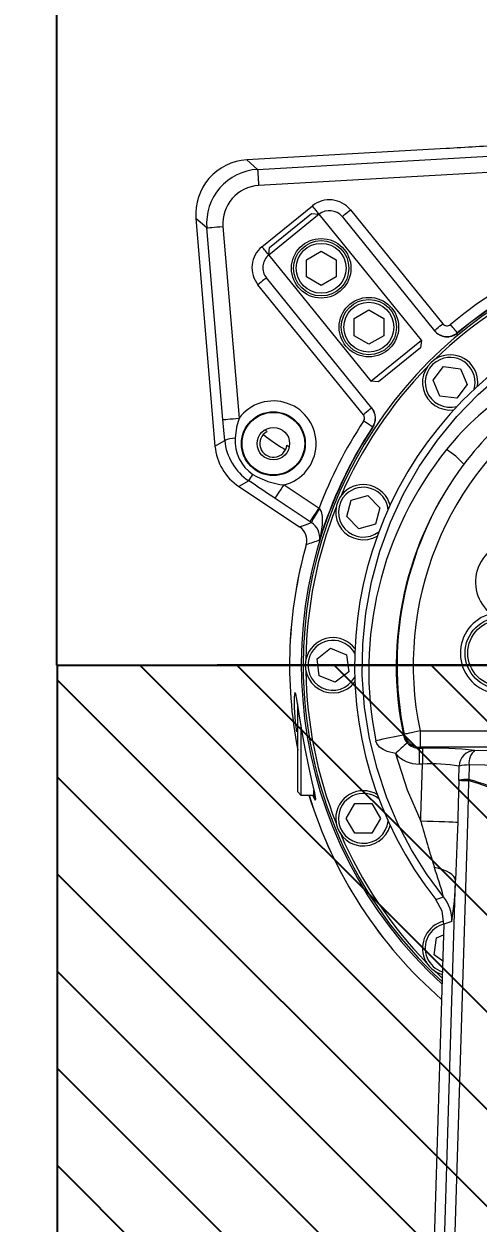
# Model space of a CAD drawing. Header units: millimetres. Extents: x -280 to 408, y 33 to 269.
# Drawn here: x 302.83 to 311.24, y 192.98 to 215.18 of the extents above; entities that cross this region are included whole.
import ezdxf

# ---------------------------------------------------------------- set-up
doc = ezdxf.new("R2010")
doc.units = ezdxf.units.MM
doc.layers.add('FORMAT', color=7, linetype='Continuous')
doc.styles.add('SLDTEXTSTYLE0', font='TXT', dxfattribs={"width": 0.605})
doc.dimstyles.new('SLDDIMSTYLE1', dxfattribs={"dimtxt": 3.5, "dimasz": 3.5, "dimexe": 0, "dimexo": 0.0625, "dimgap": 0.875, "dimtad": 1, "dimtoh": 1, "dimlfac": 10, "dimrnd": 1e-09, "dimzin": 12, "dimdsep": 46, "dimtxsty": 'SLDTEXTSTYLE0', "dimsah": 1, "dimcen": 0.09, "dimadec": 0, "dimazin": 0, "dimtfac": 1, "dimtdec": 3, "dimtofl": 0, "dimtmove": 0, "dimatfit": 3, "dimfxl": 1, "dimfrac": 2, "dimtolj": 1, "dimtzin": 12, "dimarcsym": 0})
doc.dimstyles.new('SLDDIMSTYLE3', dxfattribs={"dimtxt": 3.5, "dimasz": 3.5, "dimexe": 0, "dimexo": 0.0625, "dimgap": 0.875, "dimtad": 1, "dimtoh": 1, "dimlfac": 10, "dimrnd": 1e-09, "dimzin": 12, "dimdsep": 46, "dimtxsty": 'SLDTEXTSTYLE0', "dimblk1": 'NONE', "dimblk2": 'NONE', "dimsah": 1, "dimcen": 0.09, "dimadec": 0, "dimazin": 0, "dimtfac": 1, "dimtdec": 3, "dimtofl": 0, "dimtmove": 0, "dimatfit": 3, "dimldrblk": 'NONE', "dimfxl": 1, "dimfrac": 2, "dimtolj": 1, "dimtzin": 12, "dimarcsym": 0})

# ---------------------------------------------------------------- blocks, each defined once
blk = doc.blocks.new('*D19')
at = {"layer": 'FORMAT', "color": 7, "transparency": 16777216}
for p, q in [((303.441, 203.314), (303.441, 266.364)), ((328.441, 203.314), (328.441, 266.364)), ((303.441, 264.864), (328.441, 264.864))]:
    blk.add_line(p, q, dxfattribs=at)
for points in [[(303.441, 264.864), (306.941, 264.326), (306.941, 265.403)], [(328.441, 264.864), (324.941, 265.403), (324.941, 264.326)]]:
    blk.add_solid(points, dxfattribs=at)
at = {"layer": 'FORMAT', "color": 7, "transparency": 16777216, "insert": (311.932, 269.376), "char_height": 3.5, "attachment_point": 1, "style": 'SLDTEXTSTYLE0'}
blk.add_mtext('250', dxfattribs=at)
blk = doc.blocks.new('*D21')
at = {"layer": 'FORMAT', "color": 7, "transparency": 16777216, "insert": (-280.353, 201.978), "char_height": 3.5, "attachment_point": 1, "rotation": 90, "style": 'SLDTEXTSTYLE0'}
blk.add_mtext('0', dxfattribs=at)
blk = doc.blocks.new('_NONE')
blk = doc.blocks.new('SW_CENTERMARKSYMBOL_3')
at = {"layer": 'FORMAT', "color": 0}
blk.add_line((-0.7, 0), (-9.538, 0), dxfattribs=at)

msp = doc.modelspace()

# ---------------------------------------------------------------- hatches: boundary and pattern name
at = {"layer": 'FORMAT'}
h = msp.add_hatch(dxfattribs=at)
h.set_pattern_fill('ANSI31', color=256, scale=0.4, angle=90, style=0)
h.paths.add_polyline_path([(328.4413, 144.3144), (328.4413, 203.3144), (303.4413, 203.3144), (303.4413, 144.3144)], flags=0)

# ---------------------------------------------------------------- linework, layer by layer
at = {"color": 7, "linetype": 'Continuous', "lineweight": 15}
for p, q in [((310.6332, 212.8723), (306.9477, 212.6624)), ((310.6333, 212.8718), (306.9477, 212.662)), ((306.9477, 212.662), (306.9477, 212.6624)), ((306.9477, 212.662), (307.149, 212.4871)), ((307.149, 212.4871), (311.7559, 212.7494)), ((310.6333, 212.8718), (310.6332, 212.8723)), ((311.7729, 212.4503), (307.166, 212.188)), ((307.2299, 211.0578), (308.1625, 211.813)), ((306.0089, 211.5817), (306.3613, 207.3684)), ((306.0093, 211.5817), (306.0089, 211.5817)), ((306.0093, 211.5817), (306.3617, 207.3685)), ((306.2106, 211.4068), (306.0093, 211.5817)), ((308.2883, 211.6575), (307.3558, 210.9024)), ((307.3705, 211.043), (308.1477, 211.6723)), ((308.1477, 211.6723), (308.2883, 211.6575)), ((308.2507, 211.6615), (308.2715, 211.6784)), ((310.1763, 209.3261), (308.2883, 211.6575)), ((308.7103, 211.6132), (310.4194, 209.5026)), ((308.8657, 211.7391), (310.5716, 209.6325)), ((306.5074, 207.8586), (306.2106, 211.4068)), ((306.5092, 211.4318), (306.806, 207.8836)), ((307.3389, 210.9232), (307.3597, 210.94)), ((307.3558, 210.9024), (307.3705, 211.043)), ((307.3558, 210.9024), (309.2437, 208.5709)), ((308.0505, 210.817), (308.3255, 210.9758)), ((308.3255, 210.9758), (308.6005, 210.817)), ((308.0505, 210.4995), (308.0505, 210.817)), ((308.6005, 210.817), (308.6005, 210.4995)), ((309.2626, 208.0708), (307.3114, 210.4804)), ((308.3255, 210.3407), (308.0505, 210.4995)), ((308.6005, 210.4995), (308.3255, 210.3407)), ((309.1038, 207.9493), (307.156, 210.3546)), ((308.9316, 209.729), (309.2066, 209.8878)), ((309.2066, 209.8878), (309.4816, 209.729)), ((308.9316, 209.4115), (308.9316, 209.729)), ((309.4816, 209.729), (309.4816, 209.4115)), ((309.2066, 209.2527), (308.9316, 209.4115)), ((309.4816, 209.4115), (309.2066, 209.2527)), ((310.8407, 209.4646), (310.8443, 209.4601)), ((309.2437, 208.5709), (310.1763, 209.3261)), ((310.1615, 209.1855), (309.3844, 208.5561)), ((310.1763, 209.3261), (310.1615, 209.1855)), ((310.3939, 208.5884), (310.5872, 208.8403)), ((310.5872, 208.8403), (310.902, 208.7989)), ((310.902, 208.7989), (311.0235, 208.5055)), ((309.3844, 208.5561), (309.2437, 208.5709)), ((310.5154, 208.295), (310.3939, 208.5884)), ((311.0235, 208.5055), (310.8302, 208.2536)), ((310.8302, 208.2536), (310.5154, 208.295)), ((307.2565, 207.5828), (307.3067, 207.5376)), ((309.28, 207.7162), (309.2761, 207.7209)), ((306.3613, 207.3684), (306.3617, 207.3685)), ((306.3617, 207.3685), (306.5414, 207.4747)), ((307.6895, 207.3844), (307.7351, 207.3541)), ((306.9861, 206.7273), (306.8044, 206.6199)), ((306.8041, 206.6195), (306.8044, 206.6199)), ((306.8041, 206.6195), (307.9263, 205.8742)), ((306.8044, 206.6199), (307.9265, 205.8745)), ((307.6377, 206.6494), (308.2842, 206.2199)), ((308.88, 206.3708), (309.1867, 206.453)), ((309.1867, 206.453), (309.4113, 206.2284)), ((308.1185, 205.9704), (307.4719, 206.3998)), ((308.7978, 206.064), (308.88, 206.3708)), ((309.4113, 206.2284), (309.3291, 205.9217)), ((308.2842, 206.2199), (308.2928, 206.2096)), ((309.0224, 205.8395), (308.7978, 206.064)), ((307.9263, 205.8742), (307.9265, 205.8745)), ((308.1435, 205.9538), (308.1185, 205.9704)), ((309.3291, 205.9217), (309.0224, 205.8395)), ((308.2479, 203.4359), (308.4998, 203.6292)), ((308.4998, 203.6292), (308.7932, 203.5077)), ((308.2893, 203.1211), (308.2479, 203.4359)), ((308.7932, 203.5077), (308.8346, 203.1929)), ((308.5827, 202.9996), (308.2893, 203.1211)), ((308.8346, 203.1929), (308.5827, 202.9996)), ((307.8913, 200.9744), (307.8913, 202.5982)), ((307.9513, 202.2116), (307.9513, 200.9144)), ((309.8457, 202.0203), (309.8589, 202.0375)), ((310.1521, 202.0991), (310.1521, 201.7995)), ((310.1521, 202.0991), (312.5066, 202.0991)), ((312.5066, 201.7995), (310.1521, 201.7995)), ((310.1369, 201.7807), (310.1963, 201.7807)), ((310.1369, 201.7807), (310.1369, 201.486)), ((310.1963, 201.7807), (310.1963, 201.486)), ((310.1963, 201.486), (310.1369, 201.486)), ((310.871, 201.1862), (310.8747, 201.4502)), ((311.0591, 201.4696), (311.0568, 201.2026)), ((307.8913, 200.9744), (307.9513, 200.9144)), ((307.9513, 200.9144), (308.1913, 200.9144)), ((308.1913, 200.8894), (308.1913, 200.9998)), ((308.1913, 200.8894), (308.2159, 200.8894)), ((308.787, 200.4825), (308.9458, 200.7575)), ((308.9458, 200.7575), (309.2633, 200.7575)), ((309.2633, 200.7575), (309.4221, 200.4825)), ((308.9458, 200.2075), (308.787, 200.4825)), ((309.4221, 200.4825), (309.2633, 200.2075)), ((309.2633, 200.2075), (308.9458, 200.2075)), ((310.5928, 198.5279), (308.9445, 144.5279)), ((310.7382, 198.5762), (310.5928, 198.5279)), ((310.4153, 197.9603), (310.4568, 198.2751)), ((310.4568, 198.2751), (310.5867, 198.3289)), ((310.5718, 197.8402), (310.4153, 197.9603))]:
    msp.add_line(p, q, dxfattribs=at)
at = {"color": 7, "linetype": 'Continuous', "lineweight": 15, "flags": 128}
for points in [[(307.149, 212.4871), (307.1495, 212.4788), (307.1506, 212.46), (307.1522, 212.4314), (307.1543, 212.3942), (307.1568, 212.3494), (307.1597, 212.299), (307.1628, 212.2445), (307.166, 212.188)], [(308.2715, 211.6784), (308.2623, 211.6897), (308.2515, 211.7031), (308.2391, 211.7184), (308.2254, 211.7353), (308.2106, 211.7535), (308.195, 211.7727), (308.1789, 211.7927), (308.1625, 211.813)], [(308.7103, 211.6132), (308.7133, 211.6156), (308.7221, 211.6228), (308.7365, 211.6344), (308.7558, 211.6501), (308.7794, 211.6691), (308.8062, 211.6909), (308.8354, 211.7145), (308.8657, 211.7391)], [(306.2106, 211.4068), (306.2189, 211.4075), (306.2377, 211.4091), (306.2662, 211.4115), (306.3034, 211.4146), (306.348, 211.4183), (306.3984, 211.4225), (306.4528, 211.4271), (306.5092, 211.4318)], [(307.3389, 210.9232), (307.3298, 210.9345), (307.3189, 210.9479), (307.3065, 210.9632), (307.2928, 210.9801), (307.2781, 210.9983), (307.2625, 211.0176), (307.2463, 211.0375), (307.2299, 211.0578)], [(307.3114, 210.4804), (307.3084, 210.478), (307.2996, 210.4708), (307.2852, 210.4592), (307.2659, 210.4436), (307.2423, 210.4245), (307.2155, 210.4027), (307.1863, 210.3791), (307.156, 210.3546)], [(310.4161, 209.5066), (310.4191, 209.509), (310.428, 209.5162), (310.4423, 209.5278), (310.4617, 209.5435), (310.4852, 209.5626), (310.5121, 209.5843), (310.5412, 209.6079), (310.5716, 209.6325)], [(310.8407, 209.4646), (310.8371, 209.4689), (310.8291, 209.4785), (310.817, 209.4932), (310.8011, 209.5124), (310.782, 209.5353), (310.7605, 209.5613), (310.7373, 209.5893), (310.7132, 209.6184)], [(310.5855, 199.0339), (310.2743, 199.456), (309.9961, 199.9005), (309.7493, 200.372), (309.5395, 200.8612), (309.3573, 201.402), (309.2198, 201.9599), (309.1277, 202.5397), (309.0852, 203.1294), (309.0924, 203.7021), (309.1476, 204.276), (309.2533, 204.8555), (309.4093, 205.4277), (309.6052, 205.9632), (309.8465, 206.4841), (310.1369, 206.9934), (310.4721, 207.4795), (310.8299, 207.9151), (311.225, 208.3226), (311.662, 208.7037)], [(309.2592, 208.0751), (309.2562, 208.0727), (309.2474, 208.0655), (309.233, 208.0539), (309.2137, 208.0382), (309.1901, 208.0192), (309.1632, 207.9974), (309.1341, 207.9738), (309.1038, 207.9493)], [(306.5074, 207.8586), (306.5157, 207.8593), (306.5345, 207.8609), (306.563, 207.8633), (306.6002, 207.8664), (306.6448, 207.8701), (306.6952, 207.8743), (306.7496, 207.8789), (306.806, 207.8836)], [(306.5414, 207.4747), (306.5242, 207.6666), (306.5074, 207.8586)], [(306.806, 207.8836), (306.7614, 207.7191), (306.7315, 207.515)], [(309.2761, 207.7209), (309.2715, 207.7239), (309.261, 207.7309), (309.2451, 207.7414), (309.2244, 207.7551), (309.1995, 207.7715), (309.1714, 207.7901), (309.141, 207.8102), (309.1095, 207.831)], [(307.4719, 206.3998), (307.4765, 206.4068), (307.4869, 206.4224), (307.5027, 206.4463), (307.5234, 206.4774), (307.5482, 206.5147), (307.5761, 206.5568), (307.6063, 206.6022), (307.6377, 206.6494)], [(308.1185, 205.9704), (308.1231, 205.9773), (308.1335, 205.993), (308.1493, 206.0168), (308.17, 206.0479), (308.1947, 206.0852), (308.2227, 206.1273), (308.2529, 206.1728), (308.2842, 206.2199)], [(308.2928, 206.2096), (308.3232, 206.156), (308.3439, 206.0692), (308.3458, 205.9104), (308.3045, 205.6691), (308.2939, 205.6294), (308.2935, 205.628)], [(307.9265, 205.8745), (308.0343, 205.9142), (308.1435, 205.9538)], [(308.1654, 200.9144), (308.2119, 200.8214), (308.225, 200.8372), (308.2047, 200.9541), (308.1584, 201.1593), (308.0952, 201.4405), (308.0271, 201.7727), (307.9659, 202.1134), (307.9178, 202.4171), (307.8823, 202.6488), (307.856, 202.7845), (307.8368, 202.81), (307.8256, 202.723), (307.827, 202.5341), (307.8467, 202.267), (307.8709, 202.0848)], [(310.1521, 202.0991), (310.0968, 202.0874), (310.0434, 202.0762), (309.9939, 202.0658), (309.95, 202.0566), (309.9135, 202.049), (309.8855, 202.0431), (309.8671, 202.0392), (309.8589, 202.0375)], [(309.697, 201.6796), (309.5448, 201.7208), (309.4679, 201.7564), (309.4037, 201.802), (309.3532, 201.8651), (309.3366, 201.9077), (309.3346, 201.9163)], [(310.1521, 201.7995), (310.1442, 201.7897), (310.1369, 201.7807)], [(309.697, 201.6796), (309.9125, 201.0077), (310.166, 200.4286)], [(311.1657, 201.7409), (311.6871, 201.7304), (312.5624, 201.7128)], [(310.166, 200.4286), (310.1687, 200.5191), (310.1963, 201.486)], [(312.4558, 201.4411), (311.9372, 201.4517), (311.0591, 201.4696)], [(311.0504, 201.1802), (311.0324, 200.5925), (310.9588, 198.1937), (310.7332, 190.8355), (310.6199, 187.156), (310.5033, 183.4777), (310.3654, 179.2784), (310.2261, 175.0803), (309.9483, 166.6833), (309.8794, 164.5871), (309.8118, 162.49), (309.7459, 160.3906), (309.6812, 158.2909), (309.4231, 149.8852)], [(310.871, 201.1862), (310.8646, 200.9717), (310.8503, 200.4994), (310.8475, 200.4079)], [(310.8475, 200.4079), (310.8116, 200.409), (310.7574, 200.4106), (310.6866, 200.4128), (310.6012, 200.4154), (310.5036, 200.4184), (310.3965, 200.4216), (310.2829, 200.4251), (310.166, 200.4286)], [(310.8475, 200.4079), (310.8388, 200.1395), (310.8075, 199.3396)], [(310.8075, 199.3396), (310.7976, 199.3741), (310.7753, 199.4083), (310.7409, 199.4417), (310.695, 199.4736), (310.6386, 199.5035), (310.5725, 199.5308), (310.4981, 199.555), (310.4166, 199.5757)], [(309.2381, 149.9022), (309.4957, 158.2974), (309.5604, 160.3989), (309.6263, 162.5001), (309.694, 164.6016), (309.763, 166.7022), (310.0406, 175.0974), (310.1798, 179.2947), (310.3176, 183.4932), (310.4017, 186.133), (310.4837, 188.7738), (310.5647, 191.4148), (310.8075, 199.3396)], [(310.4431, 198.9819), (310.5156, 199.0083), (310.5855, 199.0339)], [(310.5928, 198.5279), (310.5579, 198.7681), (310.4431, 198.9819)], [(310.4327, 197.6517), (310.4492, 197.6357), (310.5622, 197.5285)]]:
    msp.add_lwpolyline(points, dxfattribs=at)
at = {"color": 7, "linetype": 'Continuous', "lineweight": 15}
for centre, radius in [((308.3255, 210.6582), 0.55), ((308.3255, 210.6582), 0.511), ((308.3255, 210.6582), 0.461), ((309.2066, 209.5702), 0.55), ((309.2066, 209.5702), 0.511), ((309.2066, 209.5702), 0.461), ((307.4413, 207.4144), 0.5901), ((307.4413, 207.4144), 0.579), ((307.4413, 207.4144), 0.3), ((311.6472, 203.5394), 0.6635), ((311.6472, 203.5394), 0.6135)]:
    msp.add_circle(centre, radius, dxfattribs=at)
for centre, radius, start, end in [((318.4523, 85.2896), 127.8216, 93.011662, 93.507053), ((308.4771, 211.4244), 0.5, 39, 129), ((294.1576, 200.233), 18.1714, 38.95517, 39.03967), ((308.4771, 211.4244), 0.3, 39, 129), ((315.9413, 203.3144), 8.1898, 60.46672, 129.66992), ((315.9413, 203.3144), 7.95, 312.59882, 180), ((315.9413, 203.3144), 7.9901, 60.46672, 129.66992), ((315.9413, 203.3144), 7.9843, 60.29557, 129.67038), ((307.5446, 210.6692), 0.5, 129, 219), ((307.5446, 210.6692), 0.3, 129, 219), ((318.2094, 219.7075), 13.9762, 218.94126, 219.05111), ((315.9413, 203.3144), 7.9, 113.29026, 134.20974), ((315.9413, 203.3144), 7, 322.03023, 218.23744), ((310.6494, 209.6954), 0.1001, 218.96716, 309.63201), ((310.6492, 209.6954), 0.2999, 219.01205, 309.68304), ((310.6529, 209.6914), 0.3002, 218.96386, 309.62577), ((315.9413, 203.3144), 5.9153, 349.08169, 191.85594), ((310.7087, 208.547), 0.511, 112.5, 277.76398), ((310.7087, 208.547), 0.511, 352.23602, 112.5), ((315.9413, 203.3144), 7.9, 135.79026, 156.70974), ((314.7248, 204.0329), 5.2318, 122.36681, 141.29525), ((307.4413, 207.4144), 0.7898, 284.39797, 143.54976), ((309.0261, 207.8864), 0.2999, 326.48801, 38.98991), ((309.0293, 207.8817), 0.3004, 326.57228, 39.02832), ((315.762, 203.4314), 6.0012, 127.57395, 143.08965), ((315.9413, 203.3144), 8.1898, 146.53026, 159.22018), ((309.026, 207.8862), 0.1001, 326.55965, 39.028), ((307.4413, 207.4144), 0.25, 118.53525, 353.11851), ((307.4803, 207.7918), 0.2236, 211.89367, 224.89269), ((315.9413, 203.3144), 7.9843, 146.54291, 227.61355), ((315.9413, 203.3144), 7.9901, 146.53026, 163.16834), ((306.7509, 206.9551), 0.5602, 91.98397, 111.96786), ((307.5406, 207.5632), 1.0031, 185.065, 236.44342), ((307.4784, 207.4673), 0.7484, 176.34753, 236.38063), ((310.156, 211.4839), 4.8675, 234.16935, 239.2147), ((315.7329, 203.2164), 6.529, 141.23604, 191.48594), ((309.8116, 205.9848), 1.5591, 42.36946, 57.81729), ((315.9113, 203.3005), 6.1993, 142.95187, 191.91791), ((315.9413, 203.3144), 6.2149, 143.22007, 191.85594), ((285.8626, 220.9053), 25.4404, 326.13068, 326.44704), ((204.9634, 54.8518), 182.9612, 55.925215, 56.10869), ((307.8027, 208.0775), 1.4376, 239.082, 263.40734), ((309.1046, 206.1462), 0.511, 135, 300.26398), ((309.1046, 206.1462), 0.511, 14.73602, 135), ((315.9413, 203.3144), 7.9, 158.29026, 179.20974), ((309.479, 205.3455), 1.4676, 143.9269, 155.5096), ((307.762, 205.6254), 0.2985, 344.07997, 56.55534), ((307.9712, 205.677), 0.326, 351.34953, 58.10011), ((316.5832, 181.2471), 25.7516, 108.77836, 109.35372), ((311.9269, 204.8554), 0.75, 86.24764, 231.75236), ((315.9413, 203.3144), 8.2014, 164.22771, 191.02473), ((311.6472, 203.5394), 0.75, 104.24764, 51.75236), ((308.5413, 203.3144), 0.511, 37.23602, 157.5), ((308.5413, 203.3144), 0.511, 157.5, 322.76398), ((315.9413, 203.3144), 7.95, 180, 227.40118), ((315.9413, 203.3144), 7.9, 180.79026, 201.70974), ((311.0493, 194.7968), 7.3231, 99.45992, 103.54099), ((310.1363, 202.0751), 0.2957, 190.68666, 222.09521), ((310.1529, 202.1), 0.3005, 191.99962, 269.85643), ((313.8351, 197.2897), 6.0328, 130.50319, 133.30934), ((310.136, 202.0784), 0.2977, 222.60049, 270.17973), ((310.3641, 194.0458), 7.7367, 84.05305, 91.24325), ((310.1371, 202.0832), 0.5972, 222.51686, 269.98218), ((311.1742, 201.4413), 0.2997, 91.62529, 178.30265), ((311.3514, 201.5114), 0.2952, 128.96689, 188.1244), ((310.3534, 198.0151), 3.4745, 81.37103, 92.59173), ((311.0497, 200.6731), 0.7966, 89.32498, 102.69558), ((311.0398, 200.3368), 0.866, 88.8752, 101.2424), ((312.0898, 235.2363), 34.0719, 267.95003, 268.25189), ((311.8236, 200.9704), 0.8012, 163.15033, 164.81697), ((306.3726, 185.9797), 15.9039, 67.62337, 72.89489), ((306.3578, 186.1122), 15.8051, 67.3931, 72.70406), ((315.9413, 203.3144), 8.2014, 197.01574, 228.9028), ((309.1046, 200.4825), 0.511, 59.73602, 180), ((309.1046, 200.4825), 0.511, 180, 345.26398), ((334.5752, 207.1381), 25.3145, 195.36956, 197.38163), ((315.9413, 203.3144), 7.9, 203.29026, 224.20974), ((299.5386, 195.8865), 11.4865, 15.90283, 18.73407), ((305.3598, 199.4492), 5.4488, 350.78007, 358.8476), ((310.0375, 198.5968), 0.701, 358.31081, 38.5738), ((310.7087, 198.0818), 0.511, 103.98675, 202.5), ((310.7087, 198.0818), 0.511, 202.5, 253.57333)]:
    msp.add_arc(centre, radius, start, end, dxfattribs=at)
at = {"color": 8, "linetype": 'Continuous', "lineweight": 15}
for centre, radius, start, end in [((310.7087, 208.547), 0.461, 112.5, 286.0896), ((310.7087, 208.547), 0.461, 343.9104, 112.5), ((309.1046, 206.1462), 0.461, 135, 308.5896), ((309.1046, 206.1462), 0.461, 6.4104, 135), ((315.9413, 203.3144), 8.2009, 164.22771, 191.00998), ((308.5413, 203.3144), 0.461, 28.9104, 157.5), ((308.5413, 203.3144), 0.461, 157.5, 331.0896), ((315.9413, 203.3144), 8.2009, 197.01662, 228.90045), ((309.1046, 200.4825), 0.461, 51.4104, 180), ((309.1046, 200.4825), 0.461, 180, 353.5896), ((310.7087, 198.0818), 0.461, 104.13267, 202.5), ((310.7087, 198.0818), 0.461, 202.5, 251.93922)]:
    msp.add_arc(centre, radius, start, end, dxfattribs=at)
at = {"color": 7, "linetype": 'Continuous', "lineweight": 15}
for centre, major_axis, ratio, start_param, end_param in [((307.0065, 211.6631), (0.7558, -0.6565), 0.9988719, 2.3443149, 3.9388704), ((307.2079, 211.4883), (0.7558, -0.6565), 0.9988719, 2.3443149, 3.9388704), ((307.2079, 211.4883), (-0.5299, 0.4603), 0.9971903, 5.4859076, 7.0804631), ((307.3587, 207.4528), (0.8614, 0.5093), 0.9993223, 2.6917375, 3.5914478)]:
    msp.add_ellipse(centre, major_axis=major_axis, ratio=ratio, start_param=start_param, end_param=end_param, dxfattribs=at)
at = {"layer": 'FORMAT', "color": 7}
for q in [(328.4413, 203.3144), (303.4413, 144.3144)]:
    msp.add_line((303.4413, 203.3144), q, dxfattribs=at)

# ---------------------------------------------------------------- block references
msp.add_blockref('SW_CENTERMARKSYMBOL_3', (315.9413, 203.3144), dxfattribs=at)

# ---------------------------------------------------------------- dimensions: what is measured, and where the dimension line sits
dim = msp.add_linear_dim(base=(328.4413, 264.8644), p1=(303.4413, 203.3144), p2=(328.4413, 203.3144), dimstyle='SLDDIMSTYLE1', dxfattribs=at)
dim.commit()
dim.dimension.update_dxf_attribs({"geometry": '*D19', "text_midpoint": (315.9413, 264.8644), "dimtype": 160})
dim = msp.add_linear_dim(base=(-275.8414967125, 203.3143764913), p1=(303.4412682233, 203.3143764913), p2=(306.4037664416, 203.3143764913), angle=90, dimstyle='SLDDIMSTYLE3', dxfattribs=at)
dim.commit()
dim.dimension.update_dxf_attribs({"geometry": '*D21', "text_midpoint": (-275.8414967125, 203.3143764913), "dimtype": 160})

doc.saveas('drawing.dxf')
